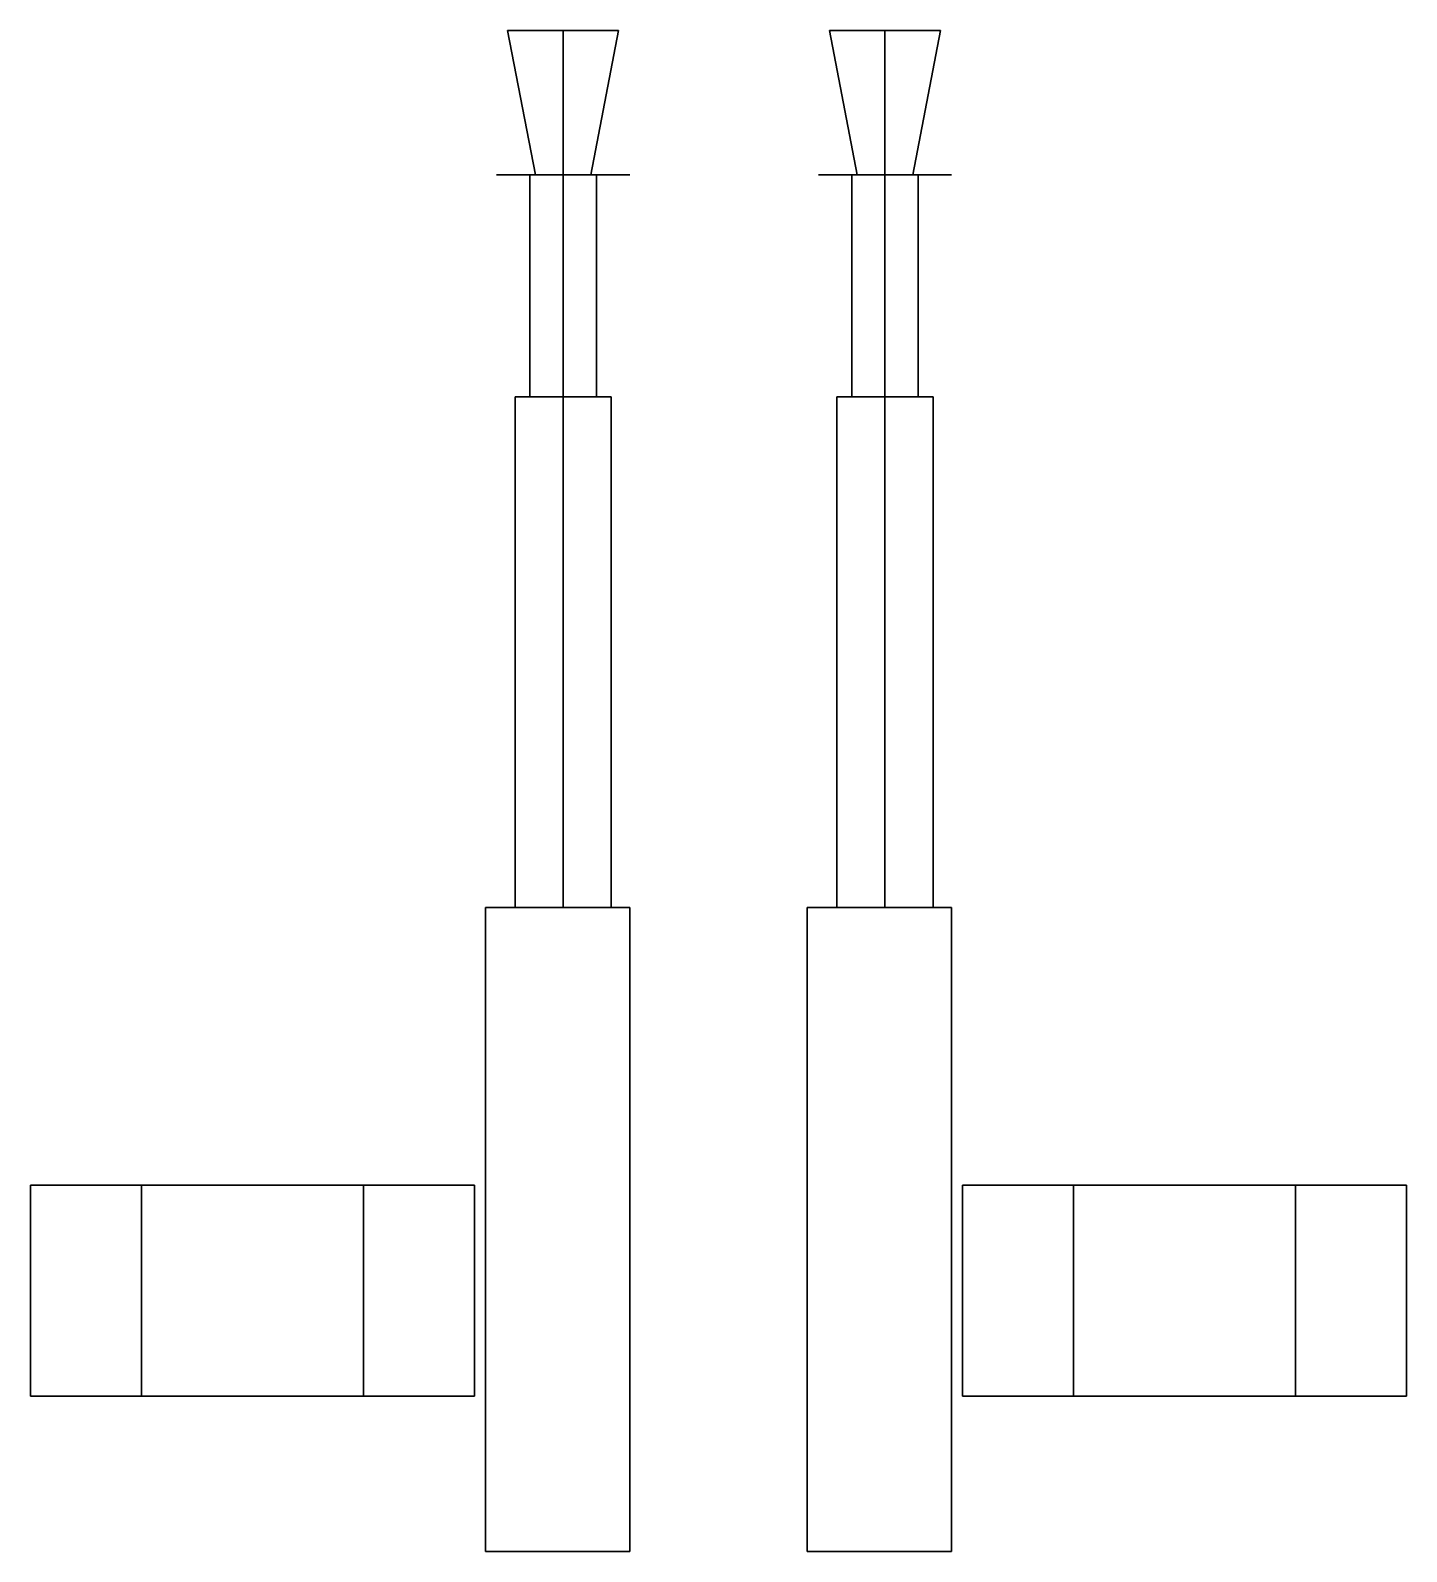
# Model space of a CAD drawing. Extents: x -0.62 to 0.62, y 0.02 to 1.39.
import ezdxf

# ---------------------------------------------------------------- set-up
doc = ezdxf.new("R2010")
doc.units = 0
doc.layers.add('GUN', color=1, linetype='CONTINUOUS')

msp = doc.modelspace()

# ---------------------------------------------------------------- linework, layer by layer
at = {"layer": 'GUN'}
for points in [[(-0.165, 1.26, 3.66), (-0.14, 1.26, 3.685), (-0.14, 1.39, 3.71), (-0.19, 1.39, 3.66)], [(-0.14, 1.26, 3.635), (-0.165, 1.26, 3.66), (-0.19, 1.39, 3.66), (-0.14, 1.39, 3.61)], [(-0.19, 1.39, 3.66), (-0.14, 1.39, 3.71), (-0.09, 1.39, 3.66), (-0.14, 1.39, 3.61)], [(-0.115, 1.26, 3.66), (-0.14, 1.26, 3.635), (-0.14, 1.39, 3.61), (-0.09, 1.39, 3.66)], [(-0.14, 1.26, 3.685), (-0.115, 1.26, 3.66), (-0.09, 1.39, 3.66), (-0.14, 1.39, 3.71)], [(0.15, 1.26, 3.635), (0.125, 1.26, 3.66), (0.1, 1.39, 3.66), (0.15, 1.39, 3.61)], [(0.125, 1.26, 3.66), (0.15, 1.26, 3.685), (0.15, 1.39, 3.71), (0.1, 1.39, 3.66)], [(0.1, 1.39, 3.66), (0.15, 1.39, 3.71), (0.2, 1.39, 3.66), (0.15, 1.39, 3.61)], [(0.15, 1.26, 3.685), (0.175, 1.26, 3.66), (0.2, 1.39, 3.66), (0.15, 1.39, 3.71)], [(0.175, 1.26, 3.66), (0.15, 1.26, 3.635), (0.15, 1.39, 3.61), (0.2, 1.39, 3.66)], [(-0.08, 1.26, 3.6), (-0.2, 1.26, 3.6), (-0.2, 1.26, 3.72), (-0.08, 1.26, 3.72)], [(-0.08, 1.26, 3.72), (-0.2, 1.26, 3.72), (-0.2, 1.26, 3.6), (-0.08, 1.26, 3.6)], [(-0.17, 1.26, 3.66), (-0.14, 1.26, 3.63), (-0.14, 1.06, 3.63), (-0.17, 1.06, 3.66)], [(-0.14, 1.26, 3.69), (-0.17, 1.26, 3.66), (-0.17, 1.06, 3.66), (-0.14, 1.06, 3.69)], [(-0.11, 1.26, 3.66), (-0.14, 1.26, 3.69), (-0.14, 1.06, 3.69), (-0.11, 1.06, 3.66)], [(-0.14, 1.26, 3.63), (-0.11, 1.26, 3.66), (-0.11, 1.06, 3.66), (-0.14, 1.06, 3.63)], [(0.21, 1.26, 3.72), (0.09, 1.26, 3.72), (0.09, 1.26, 3.6), (0.21, 1.26, 3.6)], [(0.21, 1.26, 3.6), (0.09, 1.26, 3.6), (0.09, 1.26, 3.72), (0.21, 1.26, 3.72)], [(0.15, 1.26, 3.69), (0.12, 1.26, 3.66), (0.12, 1.06, 3.66), (0.15, 1.06, 3.69)], [(0.12, 1.26, 3.66), (0.15, 1.26, 3.63), (0.15, 1.06, 3.63), (0.12, 1.06, 3.66)], [(0.15, 1.26, 3.63), (0.18, 1.26, 3.66), (0.18, 1.06, 3.66), (0.15, 1.06, 3.63)], [(0.18, 1.26, 3.66), (0.15, 1.26, 3.69), (0.15, 1.06, 3.69), (0.18, 1.06, 3.66)], [(-0.1833, 1.06, 3.635), (-0.14, 1.06, 3.61), (-0.14, 0.6, 3.61), (-0.1833, 0.6, 3.635)], [(-0.1833, 1.06, 3.685), (-0.1833, 1.06, 3.635), (-0.1833, 0.6, 3.635), (-0.1833, 0.6, 3.685)], [(-0.14, 1.06, 3.71), (-0.1833, 1.06, 3.685), (-0.1833, 0.6, 3.685), (-0.14, 0.6, 3.71)], [(-0.0967, 1.06, 3.635), (-0.14, 1.06, 3.61), (-0.1833, 1.06, 3.635), (-0.0967, 1.06, 3.685)], [(-0.0967, 1.06, 3.685), (-0.1833, 1.06, 3.635), (-0.1833, 1.06, 3.685), (-0.14, 1.06, 3.71)], [(-0.0967, 1.06, 3.685), (-0.14, 1.06, 3.71), (-0.14, 0.6, 3.71), (-0.0967, 0.6, 3.685)], [(-0.14, 1.06, 3.61), (-0.0967, 1.06, 3.635), (-0.0967, 0.6, 3.635), (-0.14, 0.6, 3.61)], [(-0.0967, 1.06, 3.635), (-0.0967, 1.06, 3.685), (-0.0967, 0.6, 3.685), (-0.0967, 0.6, 3.635)], [(0.15, 1.06, 3.71), (0.1067, 1.06, 3.685), (0.1067, 0.6, 3.685), (0.15, 0.6, 3.71)], [(0.1067, 1.06, 3.685), (0.1067, 1.06, 3.635), (0.1067, 0.6, 3.635), (0.1067, 0.6, 3.685)], [(0.1067, 1.06, 3.635), (0.15, 1.06, 3.61), (0.15, 0.6, 3.61), (0.1067, 0.6, 3.635)], [(0.1933, 1.06, 3.685), (0.1067, 1.06, 3.635), (0.1067, 1.06, 3.685), (0.15, 1.06, 3.71)], [(0.1933, 1.06, 3.635), (0.15, 1.06, 3.61), (0.1067, 1.06, 3.635), (0.1933, 1.06, 3.685)], [(0.15, 1.06, 3.61), (0.1933, 1.06, 3.635), (0.1933, 0.6, 3.635), (0.15, 0.6, 3.61)], [(0.1933, 1.06, 3.685), (0.15, 1.06, 3.71), (0.15, 0.6, 3.71), (0.1933, 0.6, 3.685)], [(0.1933, 1.06, 3.635), (0.1933, 1.06, 3.685), (0.1933, 0.6, 3.685), (0.1933, 0.6, 3.635)], [(-0.21, 0.02, 3.59), (-0.21, 0.6, 3.59), (-0.08, 0.6, 3.59), (-0.08, 0.02, 3.59)], [(-0.21, 0.02, 3.73), (-0.21, 0.6, 3.73), (-0.21, 0.6, 3.59), (-0.21, 0.02, 3.59)], [(-0.08, 0.6, 3.73), (-0.21, 0.6, 3.73), (-0.21, 0.02, 3.73), (-0.08, 0.02, 3.73)], [(-0.08, 0.6, 3.59), (-0.21, 0.6, 3.59), (-0.21, 0.6, 3.73), (-0.08, 0.6, 3.73)], [(-0.08, 0.02, 3.59), (-0.08, 0.6, 3.59), (-0.08, 0.6, 3.73), (-0.08, 0.02, 3.73)], [(0.21, 0.6, 3.73), (0.08, 0.6, 3.73), (0.08, 0.02, 3.73), (0.21, 0.02, 3.73)], [(0.08, 0.02, 3.59), (0.08, 0.6, 3.59), (0.21, 0.6, 3.59), (0.21, 0.02, 3.59)], [(0.08, 0.02, 3.73), (0.08, 0.6, 3.73), (0.08, 0.6, 3.59), (0.08, 0.02, 3.59)], [(0.21, 0.6, 3.59), (0.08, 0.6, 3.59), (0.08, 0.6, 3.73), (0.21, 0.6, 3.73)], [(0.21, 0.02, 3.59), (0.21, 0.6, 3.59), (0.21, 0.6, 3.73), (0.21, 0.02, 3.73)], [(-0.52, 0.35, 3.85), (-0.62, 0.35, 3.66), (-0.62, 0.16, 3.66), (-0.52, 0.16, 3.85)], [(-0.22, 0.35, 3.7), (-0.32, 0.35, 3.51), (-0.62, 0.35, 3.66), (-0.52, 0.35, 3.85)], [(-0.62, 0.35, 3.66), (-0.32, 0.35, 3.51), (-0.32, 0.16, 3.51), (-0.62, 0.16, 3.66)], [(-0.52, 0.16, 3.85), (-0.22, 0.16, 3.7), (-0.22, 0.35, 3.7), (-0.52, 0.35, 3.85)], [(-0.22, 0.16, 3.7), (-0.32, 0.16, 3.51), (-0.32, 0.35, 3.51), (-0.22, 0.35, 3.7)], [(0.62, 0.35, 3.66), (0.32, 0.35, 3.51), (0.22, 0.35, 3.7), (0.52, 0.35, 3.85)], [(0.22, 0.35, 3.7), (0.32, 0.35, 3.51), (0.32, 0.16, 3.51), (0.22, 0.16, 3.7)], [(0.52, 0.35, 3.85), (0.22, 0.35, 3.7), (0.22, 0.16, 3.7), (0.52, 0.16, 3.85)], [(0.62, 0.16, 3.66), (0.32, 0.16, 3.51), (0.32, 0.35, 3.51), (0.62, 0.35, 3.66)], [(0.52, 0.16, 3.85), (0.62, 0.16, 3.66), (0.62, 0.35, 3.66), (0.52, 0.35, 3.85)], [(-0.62, 0.16, 3.66), (-0.32, 0.16, 3.51), (-0.22, 0.16, 3.7), (-0.52, 0.16, 3.85)], [(0.22, 0.16, 3.7), (0.32, 0.16, 3.51), (0.62, 0.16, 3.66), (0.52, 0.16, 3.85)], [(-0.08, 0.02, 3.73), (-0.21, 0.02, 3.73), (-0.21, 0.02, 3.59), (-0.08, 0.02, 3.59)], [(0.21, 0.02, 3.73), (0.08, 0.02, 3.73), (0.08, 0.02, 3.59), (0.21, 0.02, 3.59)]]:
    msp.add_3dface(points, dxfattribs=at)

doc.saveas('drawing.dxf')
